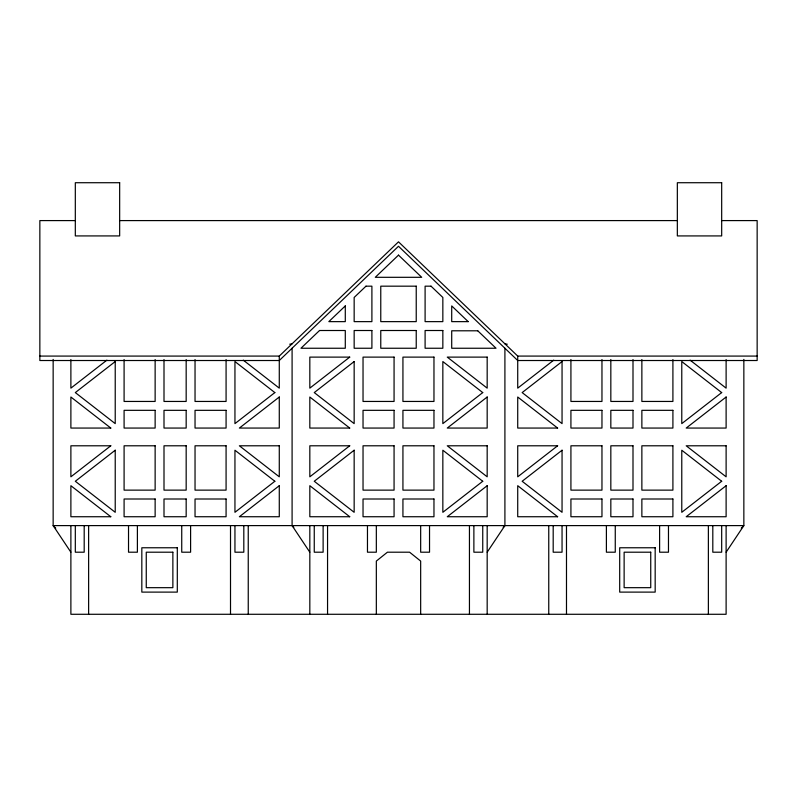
<?xml version="1.0" encoding="UTF-8"?>
<svg xmlns="http://www.w3.org/2000/svg" width="797" height="797" viewBox="0 0 797 797"><rect width="100%" height="100%" fill="white"/><g stroke="black" fill="none" stroke-linecap="round" stroke-linejoin="round"><path stroke-width="1.2" d="M487.176 552.201L504.909 525.602L504.909 348.249M726.117 552.201L743.85 525.602L743.85 359.407M503.196 527.315L504.909 525.602M741.27 528.182L743.85 525.602L53.15 525.602L53.15 359.407M39.85 356.08L279.279 356.08L398.5 241.83L517.721 356.08L757.15 356.08M106.898 360.144L70.883 388.149L70.883 359.596M553.736 360.144L517.721 388.149L517.721 356.08M289.709 344.214L292.091 343.816M75.316 220.59L39.85 220.59L39.85 360.513L279.279 360.513L398.5 246.263L517.721 360.513L757.15 360.513L757.15 220.59L721.683 220.59M119.66 220.59L677.34 220.59M504.909 343.816L507.29 344.214M690.102 360.144L726.117 388.149L726.117 359.596M243.264 360.144L279.279 388.149L279.279 356.08M292.091 348.249L292.091 525.602L293.804 527.315M55.73 528.182L53.15 525.602L70.883 552.201M292.091 525.602L309.824 552.201M726.117 525.602L726.117 614.278L70.883 614.278L70.883 525.602M721.683 525.602L721.683 552.201L712.807 552.201L712.807 525.602M708.374 525.602L708.374 614.278M672.907 359.577L672.907 401.449L641.864 401.449L641.864 359.577M668.474 525.602L668.474 552.201L659.607 552.201L659.607 525.602M632.997 359.577L632.997 401.449L610.831 401.449L610.831 359.577M615.264 525.602L615.264 552.201L606.397 552.201L606.397 525.602M601.964 359.577L601.964 401.449L570.921 401.449L570.921 359.577M566.488 525.602L566.488 614.278M562.054 525.602L562.054 552.201L553.188 552.201L553.188 525.602M548.754 525.602L548.754 614.278M487.176 525.602L487.176 614.278M482.743 525.602L482.743 552.201L473.876 552.201L473.876 525.602M469.443 525.602L469.443 614.278M429.533 525.602L429.533 552.201L420.667 552.201L420.667 525.602M420.667 614.278L420.667 561.078L409.588 552.201L387.412 552.201L376.333 561.078L376.333 614.278M376.333 525.602L376.333 552.201L367.467 552.201L367.467 525.602M327.557 525.602L327.557 614.278M323.124 525.602L323.124 552.201L314.257 552.201L314.257 525.602M309.824 525.602L309.824 614.278M248.246 525.602L248.246 614.278M243.812 525.602L243.812 552.201L234.946 552.201L234.946 525.602M230.512 525.602L230.512 614.278M226.079 359.577L226.079 401.449L195.036 401.449L195.036 359.577M190.603 525.602L190.603 552.201L181.736 552.201L181.736 525.602M186.169 359.577L186.169 401.449L164.003 401.449L164.003 359.577M155.136 359.577L155.136 401.449L124.093 401.449L124.093 359.577M137.393 525.602L137.393 552.201L128.526 552.201L128.526 525.602M88.626 525.602L88.626 614.278M84.193 525.602L84.193 552.201L75.316 552.201L75.316 525.602M319.537 330.506L300.957 348.249L345.29 348.249L345.29 330.506L319.537 330.506M345.29 305.918L328.822 321.639L345.29 321.639L345.29 305.918M365.982 286.173L354.157 297.46L354.157 321.639L371.9 321.639L371.9 286.173L365.982 286.173M398.5 255.13L375.277 277.306L421.723 277.306L398.5 255.13M115.226 361.549L75.316 392.582L115.226 423.625L115.226 361.549M110.793 445.792L70.883 476.825L70.883 445.792L110.793 445.792M115.226 450.225L75.316 481.268L115.226 512.302L115.226 450.225M274.845 392.582L234.946 423.625L234.946 361.549L274.845 392.582M279.279 397.016L239.379 428.059L279.279 428.059L279.279 397.016M349.724 357.116L309.824 388.149L309.824 357.116L349.724 357.116M354.157 361.549L314.257 392.582L354.157 423.625L354.157 361.549M274.845 481.268L234.946 512.302L234.946 450.225L274.845 481.268M279.279 485.702L239.379 516.735L279.279 516.735L279.279 485.702M349.724 445.792L309.824 476.825L309.824 445.792L349.724 445.792M354.157 450.225L314.257 481.268L354.157 512.302L354.157 450.225M482.743 392.582L442.843 423.625L442.843 361.549L482.743 392.582M487.176 397.016L447.276 428.059L487.176 428.059L487.176 397.016M562.054 361.549L522.155 392.582L562.054 423.625L562.054 361.549M482.743 481.268L442.843 512.302L442.843 450.225L482.743 481.268M487.176 485.702L447.276 516.735L487.176 516.735L487.176 485.702M557.621 445.792L517.721 476.825L517.721 445.792L557.621 445.792M562.054 450.225L522.155 481.268L562.054 512.302L562.054 450.225M721.683 392.582L681.774 423.625L681.774 361.549L721.683 392.582M726.117 397.016L686.207 428.059L726.117 428.059L726.117 397.016M721.683 481.268L681.774 512.302L681.774 450.225L721.683 481.268M726.117 485.702L686.207 516.735L726.117 516.735L726.117 485.702M119.66 182.722L75.316 182.722L75.316 235.922L119.66 235.922L119.66 182.722M721.683 182.722L677.34 182.722L677.34 235.922L721.683 235.922L721.683 182.722M416.233 286.173L380.767 286.173L380.767 321.639L416.233 321.639L416.233 286.173M431.018 286.173L425.1 286.173L425.1 321.639L442.843 321.639L442.843 297.46L431.018 286.173M468.178 321.639L451.71 321.639L451.71 305.918L468.178 321.639M371.9 330.506L354.157 330.506L354.157 348.249L371.9 348.249L371.9 330.506M416.233 330.506L380.767 330.506L380.767 348.249L416.233 348.249L416.233 330.506M442.843 330.506L425.1 330.506L425.1 348.249L442.843 348.249L442.843 330.506M477.762 330.795L451.71 330.795L451.71 348.249L496.043 348.249L477.762 330.795M394.067 357.116L363.033 357.116L363.033 401.449L394.067 401.449L394.067 357.116M433.966 357.116L402.933 357.116L402.933 401.449L433.966 401.449L433.966 357.116M487.176 357.116L447.276 357.116L487.176 388.149L487.176 357.116M155.136 410.325L124.093 410.325L124.093 428.059L155.136 428.059L155.136 410.325M186.169 410.325L164.003 410.325L164.003 428.059L186.169 428.059L186.169 410.325M226.079 410.325L195.036 410.325L195.036 428.059L226.079 428.059L226.079 410.325M394.067 410.325L363.033 410.325L363.033 428.059L394.067 428.059L394.067 410.325M433.966 410.325L402.933 410.325L402.933 428.059L433.966 428.059L433.966 410.325M601.964 410.325L570.921 410.325L570.921 428.059L601.964 428.059L601.964 410.325M632.997 410.325L610.831 410.325L610.831 428.059L632.997 428.059L632.997 410.325M672.907 410.325L641.864 410.325L641.864 428.059L672.907 428.059L672.907 410.325M110.793 428.059L70.883 428.059L70.883 397.016L110.793 428.059M349.724 428.059L309.824 428.059L309.824 397.016L349.724 428.059M557.621 428.059L517.721 428.059L517.721 397.016L557.621 428.059M155.136 445.792L124.093 445.792L124.093 490.135L155.136 490.135L155.136 445.792M186.169 445.792L164.003 445.792L164.003 490.135L186.169 490.135L186.169 445.792M226.079 445.792L195.036 445.792L195.036 490.135L226.079 490.135L226.079 445.792M279.279 445.792L239.379 445.792L279.279 476.825L279.279 445.792M394.067 445.792L363.033 445.792L363.033 490.135L394.067 490.135L394.067 445.792M433.966 445.792L402.933 445.792L402.933 490.135L433.966 490.135L433.966 445.792M487.176 445.792L447.276 445.792L487.176 476.825L487.176 445.792M601.964 445.792L570.921 445.792L570.921 490.135L601.964 490.135L601.964 445.792M632.997 445.792L610.831 445.792L610.831 490.135L632.997 490.135L632.997 445.792M672.907 445.792L641.864 445.792L641.864 490.135L672.907 490.135L672.907 445.792M726.117 445.792L686.207 445.792L726.117 476.825L726.117 445.792M155.136 499.002L124.093 499.002L124.093 516.735L155.136 516.735L155.136 499.002M186.169 499.002L164.003 499.002L164.003 516.735L186.169 516.735L186.169 499.002M226.079 499.002L195.036 499.002L195.036 516.735L226.079 516.735L226.079 499.002M394.067 499.002L363.033 499.002L363.033 516.735L394.067 516.735L394.067 499.002M433.966 499.002L402.933 499.002L402.933 516.735L433.966 516.735L433.966 499.002M601.964 499.002L570.921 499.002L570.921 516.735L601.964 516.735L601.964 499.002M632.997 499.002L610.831 499.002L610.831 516.735L632.997 516.735L632.997 499.002M672.907 499.002L641.864 499.002L641.864 516.735L672.907 516.735L672.907 499.002M110.793 516.735L70.883 516.735L70.883 485.702L110.793 516.735M349.724 516.735L309.824 516.735L309.824 485.702L349.724 516.735M557.621 516.735L517.721 516.735L517.721 485.702L557.621 516.735M177.303 547.768L141.826 547.768L141.826 592.111L177.303 592.111L177.303 547.768M655.174 547.768L619.697 547.768L619.697 592.111L655.174 592.111L655.174 547.768M172.869 552.201L146.259 552.201L146.259 587.678L172.869 587.678L172.869 552.201M650.741 552.201L624.131 552.201L624.131 587.678L650.741 587.678L650.741 552.201"/></g></svg>
